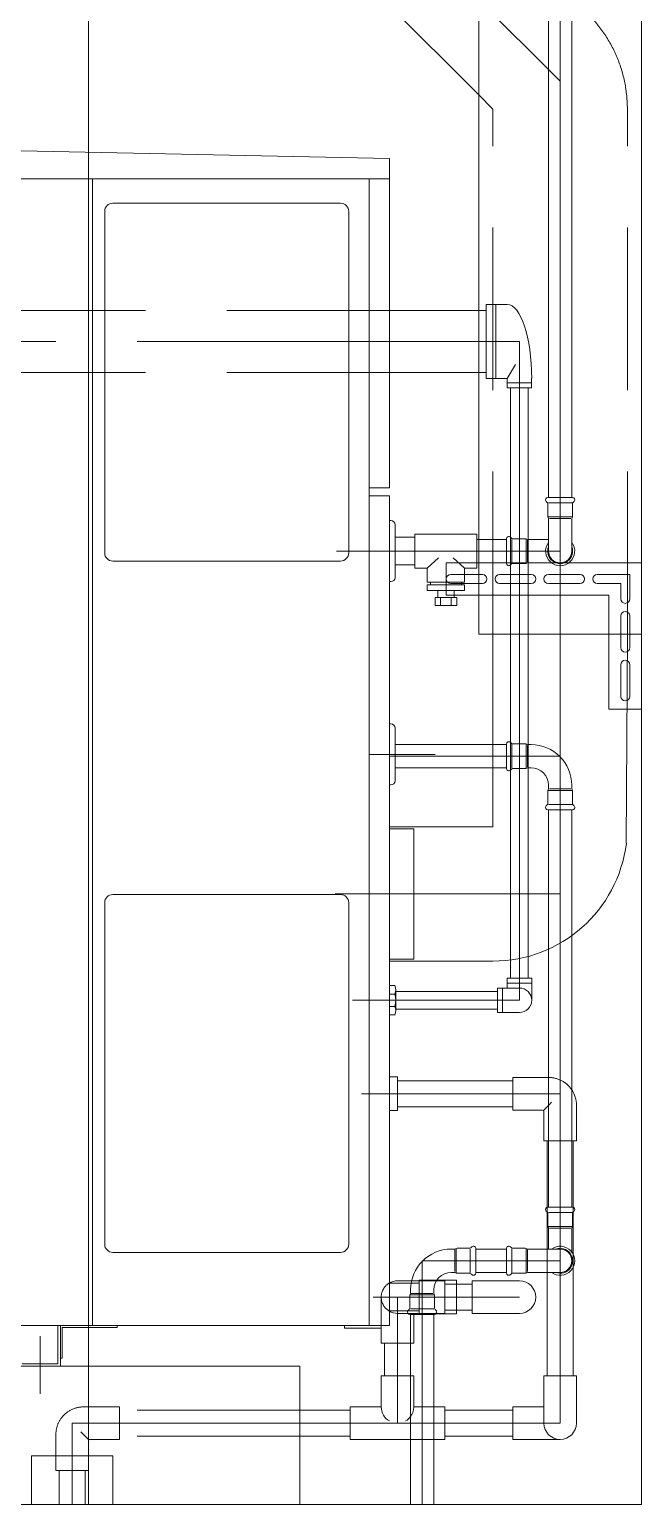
# Model space of a CAD drawing. Units: millimetres at full size, sheet at 1:100. Extents: x -1331 to 21899, y -20013 to -11058.
# Drawn here: x 6790 to 7543, y -17842 to -16028 of the extents above; entities that cross this region are included whole.
import ezdxf

# ---------------------------------------------------------------- set-up
doc = ezdxf.new("R2010")
doc.units = ezdxf.units.MM
doc.header["$LTSCALE"] = 100
doc.linetypes.add('CHAIN2', pattern=[12, 9, -1, 1, -1])
doc.linetypes.add('DASHED2', pattern=[3, 2, -1])
for name, color, linetype, lineweight in [('1-0_壁', 7, 'Continuous', 9), ('1-1_基礎', 7, 'Continuous', 18), ('1-2_ボイラー', 7, 'Continuous', 9), ('1-3_給水', 5, 'DASHED2', 9), ('1-4_給湯', 1, 'Continuous', 9), ('1-5_返湯', 1, 'Continuous', 9), ('1-7_排水', 2, 'Continuous', 9), ('1-8_排気', 134, 'Continuous', 9), ('1-A_電源', 7, 'Continuous', 9), ('1-B_支持金具', 7, 'Continuous', 9)]:
    doc.layers.add(name, color=color, linetype=linetype, lineweight=lineweight)

msp = doc.modelspace()

# ---------------------------------------------------------------- linework, layer by layer
at = {"layer": '1-0_壁'}
for p, q in [((6862.9, -17841.6), (6862.9, -15045.9)), ((7542.9, -17841.6), (7542.9, -15045.9)), ((7122.9, -17841.6), (7542.9, -17841.6))]:
    msp.add_line(p, q, dxfattribs=at)
at = {"layer": '1-1_基礎', "lineweight": 9}
for p, q in [((7122.9, -17671.6), (6162.9, -17671.6)), ((7122.9, -17671.6), (7122.9, -17841.6)), ((6162.9, -17841.6), (7122.9, -17841.6))]:
    msp.add_line(p, q, dxfattribs=at)
at = {"layer": '1-2_ボイラー'}
for p, q in [((5933.4, -16211.6), (7232.9, -16211.6)), ((6867.9, -16211.6), (6867.9, -17621.6)), ((7207.9, -17621.6), (7207.9, -16211.6)), ((7172.9, -16241.6), (6892.9, -16241.6)), ((6882.9, -16251.6), (6882.9, -16671.6)), ((7182.9, -16251.6), (7182.9, -16671.6)), ((7207.9, -16591.6), (7232.9, -16591.6)), ((7207.9, -16601.6), (7232.9, -16601.6)), ((7232.9, -16601.6), (7232.9, -17621.6)), ((7234.9, -16631.9), (7232.9, -16631.9)), ((7239.9, -16701.9), (7239.9, -16636.9)), ((7239.9, -16652.4), (7264.4, -16652.4)), ((7172.9, -16681.6), (6892.9, -16681.6)), ((7279.4, -16690.4), (7293.3, -16677.6)), ((7325.4, -16690.4), (7311.4, -16677.6)), ((7264.4, -16686.4), (7239.9, -16686.4)), ((7232.9, -16706.9), (7234.9, -16706.9)), ((7283.4, -16710.7), (7283.4, -16707.4)), ((7292.4, -16717.9), (7292.4, -16726.4)), ((7312.4, -16717.9), (7312.4, -16726.4)), ((7321.4, -16710.7), (7321.4, -16707.4)), ((7289.1, -16726.4), (7315.7, -16726.4)), ((7295.7, -16726.4), (7295.7, -16736.4)), ((7309, -16726.4), (7309, -16736.4)), ((7315.7, -16726.4), (7315.7, -16736.4)), ((7234.9, -16881.9), (7232.9, -16881.9)), ((7239.9, -16951.9), (7239.9, -16886.9)), ((7232.9, -16956.9), (7234.9, -16956.9)), ((7262.9, -17010.9), (7232.9, -17010.9)), ((7262.9, -17010.9), (7262.9, -17170.9)), ((6882.9, -17101.6), (6882.9, -17521.6)), ((7172.9, -17091.6), (6892.9, -17091.6)), ((7182.9, -17101.6), (7182.9, -17521.6)), ((7262.9, -17170.9), (7232.9, -17170.9)), ((7239.9, -17203.6), (7232.9, -17203.6)), ((7240.9, -17234.6), (7240.9, -17208.6)), ((7232.9, -17214.1), (7239.9, -17214.1)), ((7239.9, -17229.1), (7232.9, -17229.1)), ((7239.9, -17239.6), (7232.9, -17239.6)), ((7232.9, -17315.8), (7242.9, -17315.8)), ((7242.9, -17357.3), (7242.9, -17315.8)), ((7232.9, -17357.3), (7242.9, -17357.3)), ((7172.9, -17531.6), (6892.9, -17531.6)), ((7232.9, -17569.6), (7269.6, -17569.6)), ((7232.9, -17603.6), (7269.6, -17603.6)), ((7232.9, -17621.6), (5940.4, -17621.6)), ((6825.4, -17621.6), (6825.4, -17668.6)), ((6828.4, -17671.6), (6828.4, -17621.6)), ((6218.4, -17671.6), (6828.4, -17671.6)), ((6781.4, -17668.6), (6825.4, -17668.6))]:
    msp.add_line(p, q, dxfattribs=at)
at = {"layer": '1-2_ボイラー', "color": 4, "linetype": 'CHAIN2'}
for p, q in [((7167.7, -16669.4), (7372.9, -16669.4)), ((7207.9, -16919.4), (7289.3, -16919.4)), ((7166.2, -17090.9), (7294.7, -17090.9)), ((7187.4, -17221.6), (7278.1, -17221.6)), ((7198.7, -17336.6), (7287, -17336.6)), ((7327.9, -17586.6), (7212.9, -17586.6)), ((6803.4, -17634.7), (6803.4, -17705.4))]:
    msp.add_line(p, q, dxfattribs=at)
at = {"layer": '1-2_ボイラー'}
for points in [[(5933.4, -16159.6), (7232.9, -16186.6), (7232.9, -16591.6)], [(7289.1, -16726.4), (7289.1, -16736.4), (7315.7, -16736.4)], [(6828.4, -17661.6), (6830.7, -17661.6), (6830.7, -17623.9), (6898.4, -17623.9), (6898.4, -17621.6)], [(7177.9, -17621.6), (7177.9, -17624.8), (7222.9, -17624.8), (7222.9, -17621.6)]]:
    msp.add_lwpolyline(points, dxfattribs=at)
for points in [[(7325.4, -16707.4), (7325.4, -16690.4), (7340.4, -16690.4), (7340.4, -16648.4), (7264.4, -16648.4), (7264.4, -16690.4), (7279.4, -16690.4), (7279.4, -16707.4)], [(7279.4, -16717.9), (7325.4, -16717.9), (7325.4, -16710.7), (7279.4, -16710.7)], [(7269.6, -17565.8), (7315.6, -17565.8), (7315.6, -17607.3), (7269.6, -17607.3)]]:
    msp.add_lwpolyline(points, close=True, dxfattribs=at)
for centre, radius, start, end in [((6892.9, -16251.6), 10, 90, 180), ((7172.9, -16251.6), 10, 0, 90), ((7234.9, -16636.9), 5, 0, 90), ((6892.9, -16671.6), 10, 180, 270), ((7172.9, -16671.6), 10, 270, 0), ((7234.9, -16701.9), 5, 270, 0), ((7234.9, -16886.9), 5, 0, 90), ((7234.9, -16951.9), 5, 270, 0), ((6892.9, -17101.6), 10, 90, 180), ((7172.9, -17101.6), 10, 0, 90), ((7226.6, -17208.8), 14.2, 338.385, 21.615), ((7212.2, -17221.6), 28.6, 344.811, 15.189), ((7226.6, -17234.3), 14.2, 338.385, 21.615), ((6892.9, -17521.6), 10, 180, 270), ((7172.9, -17521.6), 10, 270, 0)]:
    msp.add_arc(centre, radius, start, end, dxfattribs=at)
at = {"layer": '1-3_給水'}
for p, q in [((7232.9, -16373.4), (6681.9, -16373.4)), ((7232.9, -16449.7), (6681.9, -16449.7))]:
    msp.add_line(p, q, dxfattribs=at)
at = {"layer": '1-3_給水', "linetype": 'Continuous'}
for p, q in [((7232.9, -16373.4), (7351.8, -16373.4)), ((7351.8, -16366), (7351.8, -16457.1)), ((7377.9, -16366.1), (7351.8, -16366.1)), ((7363.8, -16457.1), (7363.8, -16366.1)), ((7377.8, -16457.1), (7387.8, -16439.8)), ((7351.8, -16449.7), (7232.9, -16449.7)), ((7377.8, -16457.1), (7351.8, -16457.1)), ((7377.8, -16468.6), (7377.8, -16457.1)), ((7407.9, -16462.6), (7377.9, -16462.6)), ((7407.8, -16468.6), (7407.8, -16457.1)), ((7407.9, -16468.6), (7377.9, -16468.6)), ((7382, -17194.6), (7382, -16468.6)), ((7403.7, -16468.6), (7403.7, -17194.6)), ((7365.9, -17236.6), (7365.9, -17206.6)), ((7392.9, -17206.6), (7365.9, -17206.6)), ((7371.9, -17236.6), (7371.9, -17206.6)), ((7377.9, -17194.6), (7407.9, -17194.6)), ((7377.9, -17206.6), (7377.9, -17194.6)), ((7377.9, -17200.6), (7407.9, -17200.6)), ((7407.9, -17221.6), (7407.9, -17194.6)), ((7240.9, -17210.7), (7365.9, -17210.7)), ((7240.9, -17232.4), (7365.9, -17232.4)), ((7392.9, -17236.6), (7365.9, -17236.6))]:
    msp.add_line(p, q, dxfattribs=at)
at = {"layer": '1-3_給水', "linetype": 'CHAIN2'}
msp.add_line((5722.9, -16411.6), (7392.9, -16411.6), dxfattribs=at)
msp.add_lwpolyline([(7392.9, -16411.6), (7392.9, -17221.6), (7240.9, -17221.6)], dxfattribs=at)
at = {"layer": '1-3_給水', "linetype": 'Continuous'}
msp.add_arc((7392.9, -17221.6), 15, 270, 90, dxfattribs=at)
msp.add_ellipse((7377.9, -16457.1), major_axis=(0, 91), ratio=0.3297, start_param=4.712389, end_param=6.283185, dxfattribs=at)
at = {"layer": '1-4_給湯', "linetype": 'CHAIN2'}
for p in [(7442.9, -15691.6), (7340.4, -16669.4)]:
    msp.add_line(p, (7442.9, -16669.4), dxfattribs=at)
at = {"layer": '1-4_給湯'}
for p, q in [((7428.6, -15974.6), (7428.6, -16603.4)), ((7457.1, -16603.4), (7457.1, -15974.6)), ((7425.8, -16608.3), (7427, -16609.5)), ((7427.6, -16610.9), (7427.6, -16626.2)), ((7427.9, -16603.4), (7457.9, -16603.4)), ((7457.1, -16610.1), (7428.6, -16610.1)), ((7458.1, -16610.9), (7458.1, -16626.2)), ((7459.9, -16608.3), (7458.7, -16609.5)), ((7428.6, -16627.4), (7457.1, -16627.4)), ((7428.6, -16629.9), (7428.6, -16669.4)), ((7429.6, -16629.1), (7456.1, -16629.1)), ((7457.1, -16629.9), (7457.1, -16669.4)), ((7376.9, -16655.1), (7340.4, -16655.1)), ((7376.9, -16684.4), (7376.9, -16654.4)), ((7381.8, -16652.3), (7383, -16653.5)), ((7383.6, -16655.1), (7383.6, -16683.6)), ((7384.4, -16654.1), (7399.7, -16654.1)), ((7400.9, -16683.6), (7400.9, -16655.1)), ((7402.6, -16682.6), (7402.6, -16656.1)), ((7403.4, -16655.1), (7428.6, -16655.1)), ((7376.9, -16683.6), (7340.4, -16683.6)), ((7384.4, -16684.6), (7399.7, -16684.6)), ((7403.4, -16683.6), (7432.1, -16683.6)), ((7381.8, -16686.4), (7383, -16685.2))]:
    msp.add_line(p, q, dxfattribs=at)
for centre, radius, start, end in [((7427.9, -16606.3), 2.9, 90, 225), ((7425.7, -16610.9), 1.9, 0, 45), ((7457.9, -16606.3), 2.9, 315, 90), ((7460, -16610.9), 1.9, 135, 180), ((7432.1, -16626.2), 4.5, 180, 209.9264), ((7425.6, -16629.9), 3, 0, 29.9264), ((7460.1, -16629.9), 3, 150.0736, 180), ((7453.6, -16626.2), 4.5, 330.0736, 0), ((7379.8, -16654.4), 2.9, 45, 180), ((7384.4, -16652.2), 1.9, 225, 270), ((7399.7, -16658.6), 4.5, 60.0736, 90), ((7403.4, -16652.1), 3, 240.0736, 270), ((7442.9, -16669.4), 17.9, 142.9703, 37.0296), ((7442.9, -16669.4), 15.3, 159.1633, 20.8367), ((7379.8, -16684.4), 2.9, 180, 315), ((7384.4, -16686.5), 1.9, 90, 135), ((7399.7, -16680.1), 4.5, 270, 299.9264), ((7403.4, -16686.6), 3, 90, 119.9264), ((7442.9, -16669.4), 14.3, 180, 0)]:
    msp.add_arc(centre, radius, start, end, dxfattribs=at)
at = {"layer": '1-5_返湯'}
for p, q in [((7376.9, -16907.3), (7239.9, -16907.3)), ((7376.9, -16936.6), (7376.9, -16906.6)), ((7381.8, -16904.5), (7383, -16905.7)), ((7383.6, -16907.3), (7383.6, -16935.8)), ((7384.4, -16906.3), (7399.7, -16906.3)), ((7400.9, -16935.8), (7400.9, -16907.3)), ((7402.6, -16934.8), (7402.6, -16908.3)), ((7403.4, -16907.3), (7407.1, -16907.3)), ((7376.9, -16935.8), (7239.9, -16935.8)), ((7381.8, -16938.6), (7383, -16937.4)), ((7384.4, -16936.8), (7399.7, -16936.8)), ((7403.4, -16935.8), (7407.1, -16935.8)), ((7427.6, -16980.1), (7427.6, -16964.8)), ((7428.6, -16961), (7428.6, -16957.3)), ((7457.1, -16963.6), (7428.6, -16963.6)), ((7456.1, -16961.8), (7429.6, -16961.8)), ((7457.1, -16961), (7457.1, -16957.3)), ((7458.1, -16980.1), (7458.1, -16964.8)), ((7425.8, -16982.6), (7427, -16981.4)), ((7457.9, -16987.6), (7427.9, -16987.6)), ((7428.6, -16980.8), (7457.1, -16980.8)), ((7428.6, -17475.9), (7428.6, -16987.6)), ((7457.1, -16987.6), (7457.1, -17475.9)), ((7459.9, -16982.6), (7458.7, -16981.4)), ((7425.8, -17480.9), (7427, -17482.1)), ((7427.9, -17475.9), (7457.9, -17475.9)), ((7459.9, -17480.9), (7458.7, -17482.1)), ((7427.6, -17483.4), (7427.6, -17498.7)), ((7457.1, -17482.7), (7428.6, -17482.7)), ((7428.6, -17499.9), (7457.1, -17499.9)), ((7458.1, -17483.4), (7458.1, -17498.7)), ((7428.6, -17502.4), (7428.6, -17527.6)), ((7429.6, -17501.7), (7456.1, -17501.7)), ((7457.1, -17502.4), (7457.1, -17531.1)), ((7312.7, -17527.6), (7308.9, -17527.6)), ((7313.5, -17528.6), (7313.5, -17555.2)), ((7315.2, -17527.6), (7315.2, -17556.2)), ((7331.7, -17526.6), (7316.4, -17526.6)), ((7332.4, -17556.2), (7332.4, -17527.6)), ((7334.3, -17524.9), (7333.1, -17526.1)), ((7339.2, -17526.9), (7339.2, -17556.9)), ((7339.2, -17527.6), (7364.2, -17527.6)), ((7376.9, -17527.6), (7351.9, -17527.6)), ((7376.9, -17556.9), (7376.9, -17526.9)), ((7381.8, -17524.9), (7383, -17526.1)), ((7383.6, -17527.6), (7383.6, -17556.2)), ((7384.4, -17526.6), (7399.7, -17526.6)), ((7400.9, -17556.2), (7400.9, -17527.6)), ((7402.6, -17555.2), (7402.6, -17528.6)), ((7403.4, -17527.6), (7442.9, -17527.6)), ((7312.7, -17556.2), (7308.9, -17556.2)), ((7331.7, -17557.2), (7316.4, -17557.2)), ((7334.3, -17559), (7333.1, -17557.8)), ((7339.2, -17556.2), (7364.2, -17556.2)), ((7376.9, -17556.2), (7351.9, -17556.2)), ((7381.8, -17559), (7383, -17557.8)), ((7384.4, -17557.2), (7399.7, -17557.2)), ((7403.4, -17556.2), (7442.9, -17556.2)), ((7257.9, -17600.4), (7257.9, -17585.1)), ((7258.9, -17581.4), (7258.9, -17577.6)), ((7287.5, -17583.9), (7258.9, -17583.9)), ((7286.5, -17582.2), (7259.9, -17582.2)), ((7287.5, -17581.4), (7287.5, -17577.6)), ((7288.5, -17600.4), (7288.5, -17585.1)), ((7256.2, -17603), (7257.4, -17601.8)), ((7288.2, -17607.9), (7258.2, -17607.9)), ((7258.9, -17601.1), (7287.5, -17601.1)), ((7258.9, -17607.6), (7258.9, -17841.6)), ((7258.9, -17607.9), (7258.9, -17632.9)), ((7287.5, -17607.6), (7287.5, -17841.6)), ((7287.5, -17607.9), (7287.5, -17632.9)), ((7290.3, -17603), (7289.1, -17601.8))]:
    msp.add_line(p, q, dxfattribs=at)
at = {"layer": '1-5_返湯', "linetype": 'CHAIN2'}
msp.add_lwpolyline([(7273.2, -17841.6), (7273.2, -17541.9), (7442.9, -17541.9), (7442.9, -16921.6), (7232.9, -16921.6)], dxfattribs=at)
at = {"layer": '1-5_返湯'}
for centre, radius, start, end in [((7379.8, -16906.6), 2.9, 45, 180), ((7384.4, -16904.4), 1.9, 225, 270), ((7399.7, -16910.8), 4.5, 60.0736, 90), ((7403.4, -16904.3), 3, 240.0736, 270), ((7407.1, -16957.3), 50, 0, 90), ((7379.8, -16936.6), 2.9, 180, 315), ((7384.4, -16938.7), 1.9, 90, 135), ((7399.7, -16932.3), 4.5, 270, 299.9264), ((7403.4, -16938.8), 3, 90, 119.9264), ((7407.1, -16957.3), 21.4, 0, 90), ((7432.1, -16964.8), 4.5, 150.0736, 180), ((7425.6, -16961), 3, 330.0736, 0), ((7460.1, -16961), 3, 180, 209.9264), ((7453.6, -16964.8), 4.5, 0, 29.9264), ((7427.9, -16984.7), 2.9, 135, 270), ((7425.7, -16980.1), 1.9, 315, 0), ((7457.9, -16984.7), 2.9, 270, 45), ((7460, -16980.1), 1.9, 180, 225), ((7427.9, -17478.8), 2.9, 90, 225), ((7425.7, -17483.4), 1.9, 0, 45), ((7457.9, -17478.8), 2.9, 315, 90), ((7460, -17483.4), 1.9, 135, 180), ((7432.1, -17498.7), 4.5, 180, 209.9264), ((7453.6, -17498.7), 4.5, 330.0736, 0), ((7425.6, -17502.4), 3, 0, 29.9264), ((7460.1, -17502.4), 3, 150.0736, 180), ((7308.9, -17577.6), 50, 90, 180), ((7312.7, -17524.6), 3, 270, 299.9264), ((7316.4, -17531.1), 4.5, 90, 119.9264), ((7331.7, -17524.7), 1.9, 270, 315), ((7336.3, -17526.9), 2.9, 0, 135), ((7379.8, -17526.9), 2.9, 45, 180), ((7384.4, -17524.7), 1.9, 225, 270), ((7399.7, -17531.1), 4.5, 60.0736, 90), ((7403.4, -17524.6), 3, 240.0736, 270), ((7442.9, -17541.9), 17.9, 232.9703, 127.0296), ((7442.9, -17541.9), 15.3, 249.1633, 110.8367), ((7442.9, -17541.9), 14.3, 270, 90), ((7308.9, -17577.6), 21.4, 90, 180), ((7312.7, -17559.2), 3, 60.0736, 90), ((7316.4, -17552.7), 4.5, 240.0736, 270), ((7331.7, -17559.1), 1.9, 45, 90), ((7336.3, -17556.9), 2.9, 225, 0), ((7379.8, -17556.9), 2.9, 180, 315), ((7384.4, -17559.1), 1.9, 90, 135), ((7399.7, -17552.7), 4.5, 270, 299.9264), ((7403.4, -17559.2), 3, 90, 119.9264), ((7262.4, -17585.1), 4.5, 150.0736, 180), ((7255.9, -17581.4), 3, 330.0736, 0), ((7290.5, -17581.4), 3, 180, 209.9264), ((7284, -17585.1), 4.5, 0, 29.9264), ((7258.2, -17605), 2.9, 135, 270), ((7256, -17600.4), 1.9, 315, 0), ((7288.2, -17605), 2.9, 270, 45), ((7290.4, -17600.4), 1.9, 180, 225)]:
    msp.add_arc(centre, radius, start, end, dxfattribs=at)
at = {"layer": '1-7_排水', "color": 134, "linetype": 'CHAIN2'}
msp.add_line((7232.9, -17090.9), (7442.9, -17090.9), dxfattribs=at)
at = {"layer": '1-7_排水', "color": 134}
msp.add_line((7232.9, -17173.5), (7360.3, -17173.5), dxfattribs=at)
at = {"layer": '1-7_排水'}
for p, q in [((7428.6, -17316.6), (7384.9, -17316.6)), ((7384.9, -17320.6), (7242.9, -17320.6)), ((7384.9, -17352.6), (7242.9, -17352.6)), ((7422.3, -17357.2), (7428.6, -17350.9)), ((7462.9, -17350.6), (7462.9, -17394.6)), ((7422.9, -17358.6), (7422.9, -17394.6)), ((7428.6, -17394.6), (7422.9, -17394.6)), ((7426.9, -17394.6), (7426.9, -17476.1)), ((7462.9, -17394.6), (7457.1, -17394.6)), ((7458.9, -17394.6), (7458.9, -17476.1)), ((7426.9, -17482.1), (7426.9, -17527.6)), ((7458.9, -17481.9), (7458.9, -17533.9)), ((7458.9, -17549.9), (7458.9, -17683.6)), ((7242.9, -17566.6), (7260.2, -17566.6)), ((7334.9, -17570.6), (7315.6, -17570.6)), ((7392.9, -17566.6), (7334.9, -17566.6)), ((7426.9, -17556.2), (7426.9, -17683.6)), ((7223, -17585.3), (7223, -17586.6)), ((7242.9, -17606.6), (7255.8, -17606.6)), ((7334.9, -17602.6), (7315.6, -17602.6)), ((7223, -17621.6), (7223, -17643.3)), ((7258.9, -17643.3), (7223, -17643.3)), ((7226.9, -17683.6), (7226.9, -17643.3)), ((7258.9, -17643.3), (7258.9, -17683.6)), ((7426.9, -17683.6), (7426.9, -17633.6)), ((7458.9, -17683.6), (7458.9, -17633.6)), ((7222.9, -17721.6), (7222.9, -17683.6)), ((7222.9, -17683.6), (7258.9, -17683.6)), ((7462.9, -17741.6), (7462.9, -17683.6)), ((7122.9, -17725.6), (7184.9, -17725.6)), ((7222.9, -17721.6), (7184.9, -17721.6)), ((7184.9, -17761.6), (7184.9, -17721.6)), ((7287.5, -17721.6), (7300.9, -17721.6)), ((7300.9, -17721.6), (7300.9, -17761.6)), ((7384.9, -17725.5), (7300.9, -17725.5)), ((7384.9, -17725.6), (7334.9, -17725.6)), ((7384.9, -17761.6), (7384.9, -17721.6)), ((7422.9, -17721.6), (7384.9, -17721.6)), ((7122.9, -17757.6), (7184.9, -17757.6)), ((7184.9, -17761.6), (7258.9, -17761.6)), ((7287.5, -17761.6), (7300.9, -17761.6)), ((7384.9, -17757.6), (7300.9, -17757.6)), ((7384.9, -17757.6), (7334.9, -17757.6)), ((7442.9, -17761.6), (7384.9, -17761.6))]:
    msp.add_line(p, q, dxfattribs=at)
at = {"layer": '1-7_排水', "linetype": 'DASHED2'}
for p, q in [((7428.9, -17316.6), (7428.6, -17316.6)), ((7428.6, -17350.9), (7432.4, -17347.1)), ((7457.1, -17394.6), (7428.6, -17394.6)), ((7426.9, -17476.1), (7426.9, -17482.1)), ((7458.9, -17481.9), (7458.9, -17476.1)), ((7426.9, -17527.6), (7426.9, -17556.2)), ((7458.9, -17549.9), (7458.9, -17533.9)), ((7300.9, -17566.6), (7260.2, -17566.6)), ((7300.9, -17566.6), (7300.9, -17606.6)), ((7315.6, -17570.6), (7300.9, -17570.6)), ((7223, -17621.6), (7223, -17586.6)), ((7300.9, -17606.6), (7255.8, -17606.6)), ((7263, -17606.6), (7263, -17643.3)), ((7315.6, -17602.6), (7300.9, -17602.6)), ((7263, -17643.3), (7258.9, -17643.3)), ((7262.9, -17683.6), (7258.9, -17683.6)), ((7262.9, -17721.6), (7262.9, -17683.6)), ((6856.9, -17721.6), (6900.9, -17721.6)), ((6900.9, -17721.6), (6900.9, -17761.6)), ((7122.9, -17725.6), (6900.9, -17725.6)), ((7287.5, -17721.6), (7262.9, -17721.6)), ((6863.5, -17762.1), (6853.4, -17752.1)), ((6822.9, -17755.6), (6822.9, -17799.6)), ((6864.9, -17761.6), (6900.9, -17761.6)), ((7122.9, -17757.6), (6900.9, -17757.6)), ((7287.5, -17761.6), (7258.9, -17761.6)), ((6792.9, -17781.6), (6892.9, -17781.6)), ((6792.9, -17781.6), (6792.9, -17841.6)), ((6892.9, -17781.6), (6892.9, -17841.6)), ((6826.9, -17799.6), (6826.9, -17841.6)), ((6858.9, -17799.6), (6858.9, -17841.6))]:
    msp.add_line(p, q, dxfattribs=at)
at = {"layer": '1-7_排水'}
for points in [[(7420.9, -17356.6), (7384.9, -17356.6), (7384.9, -17316.6)], [(7392.9, -17606.6), (7334.9, -17606.6), (7334.9, -17566.6)], [(7422.9, -17741.6), (7422.9, -17683.6), (7462.9, -17683.6)]]:
    msp.add_lwpolyline(points, dxfattribs=at)
at = {"layer": '1-7_排水', "linetype": 'CHAIN2'}
for points in [[(7442.9, -17741.6), (7442.9, -17336.6), (7242.9, -17336.6)], [(7242.9, -17741.6), (7242.9, -17586.6), (7392.9, -17586.6)], [(6842.9, -17841.6), (6842.9, -17741.6), (7442.9, -17741.6)]]:
    msp.add_lwpolyline(points, dxfattribs=at)
at = {"layer": '1-7_排水', "linetype": 'DASHED2'}
msp.add_lwpolyline([(6862.9, -17763.6), (6862.9, -17799.6), (6822.9, -17799.6)], dxfattribs=at)
for centre, radius, start, end in [((7428.9, -17350.6), 34, 33.7059, 90.015), ((7242.9, -17586.6), 20, 119.997, 240.003), ((6856.9, -17755.6), 34, 89.9965, 180.0071), ((7242.9, -17721.6), 20, 323.4346, 0), ((6864.9, -17763.6), 2, 90, 180)]:
    msp.add_arc(centre, radius, start, end, dxfattribs=at)
at = {"layer": '1-7_排水'}
for centre, radius, start, end in [((7428.9, -17350.6), 34, 359.9965, 33.7059), ((7420.9, -17358.6), 2, 0, 90), ((7242.9, -17586.6), 20, 90, 119.997), ((7392.9, -17586.6), 20, 270, 90), ((7242.9, -17586.6), 20, 240.003, 270), ((7242.9, -17721.6), 20, 180, 240.0087), ((7242.9, -17721.6), 20, 299.9913, 323.4346), ((7442.9, -17741.6), 20, 180, 0)]:
    msp.add_arc(centre, radius, start, end, dxfattribs=at)
at = {"layer": '1-8_排気', "linetype": 'CHAIN2'}
for p, q in [((7222.9, -15871.6), (7442.9, -16091.6)), ((7442.9, -16091.6), (7442.9, -17090.9))]:
    msp.add_line(p, q, dxfattribs=at)
at = {"layer": '1-8_排気'}
for p, q in [((7342.9, -16108.4), (7230.8, -15996.3)), ((7360.3, -16771.6), (7360.3, -17008.3)), ((7525.5, -16771.6), (7524.2, -17028.5)), ((7232.9, -17008.3), (7360.3, -17008.3))]:
    msp.add_line(p, q, dxfattribs=at)
at = {"layer": '1-8_排気', "linetype": 'DASHED2'}
for p, q in [((7342.9, -16108.4), (7360.3, -16125.8)), ((7360.3, -16771.6), (7360.3, -16125.8)), ((7525.5, -16771.6), (7525.5, -16125.8))]:
    msp.add_line(p, q, dxfattribs=at)
msp.add_arc((7360.3, -16125.8), 165.2, 0, 45, dxfattribs=at)
at = {"layer": '1-8_排気'}
msp.add_arc((7360.3, -17008.3), 165.2, 270, 352.9599, dxfattribs=at)
at = {"layer": '1-A_電源'}
msp.add_lwpolyline([(7542.9, -15971.6), (7342.9, -15971.6), (7342.9, -16771.6), (7542.9, -16771.6)], dxfattribs=at)
at = {"layer": '1-B_支持金具'}
for p, q in [((7302.9, -16683.6), (7302.9, -16723.6)), ((7432.1, -16683.6), (7302.9, -16683.6)), ((7542.9, -16683.6), (7453.6, -16683.6)), ((7542.9, -16683.6), (7542.9, -16863.6)), ((7347.4, -16698.1), (7308.4, -16698.1)), ((7407.4, -16698.1), (7368.4, -16698.1)), ((7428.4, -16698.1), (7467.4, -16698.1)), ((7527.4, -16698.1), (7488.4, -16698.1)), ((7528.4, -16698.2), (7528.4, -16728.1)), ((7308.4, -16709.1), (7347.4, -16709.1)), ((7407.4, -16709.1), (7368.4, -16709.1)), ((7467.4, -16709.1), (7428.4, -16709.1)), ((7517.4, -16709.1), (7488.4, -16709.1)), ((7517.4, -16709.1), (7517.4, -16728.1)), ((7302.9, -16723.6), (7502.9, -16723.6)), ((7502.9, -16723.6), (7502.9, -16863.6)), ((7517.4, -16749.1), (7517.4, -16788.1)), ((7528.4, -16749.1), (7528.4, -16788.1)), ((7517.4, -16809.1), (7517.4, -16848.1)), ((7528.4, -16809.1), (7528.4, -16848.1)), ((7502.9, -16863.6), (7542.9, -16863.6))]:
    msp.add_line(p, q, dxfattribs=at)
at = {"layer": '1-B_支持金具', "linetype": 'DASHED2'}
msp.add_line((7453.6, -16683.6), (7432.1, -16683.6), dxfattribs=at)
at = {"layer": '1-B_支持金具'}
for centre, start, end in [((7308.4, -16703.6), 90, 270), ((7347.4, -16703.6), 270, 90), ((7368.4, -16703.6), 90, 270), ((7407.4, -16703.6), 270, 90), ((7428.4, -16703.6), 90, 270), ((7467.4, -16703.6), 270, 90), ((7488.4, -16703.6), 90, 270), ((7527.4, -16703.6), 79.5243, 90), ((7522.9, -16728.1), 180, 0), ((7522.9, -16749.1), 0, 180), ((7522.9, -16788.1), 180, 0), ((7522.9, -16809.1), 0, 180), ((7522.9, -16848.1), 180, 0)]:
    msp.add_arc(centre, 5.5, start, end, dxfattribs=at)

doc.saveas('drawing.dxf')
